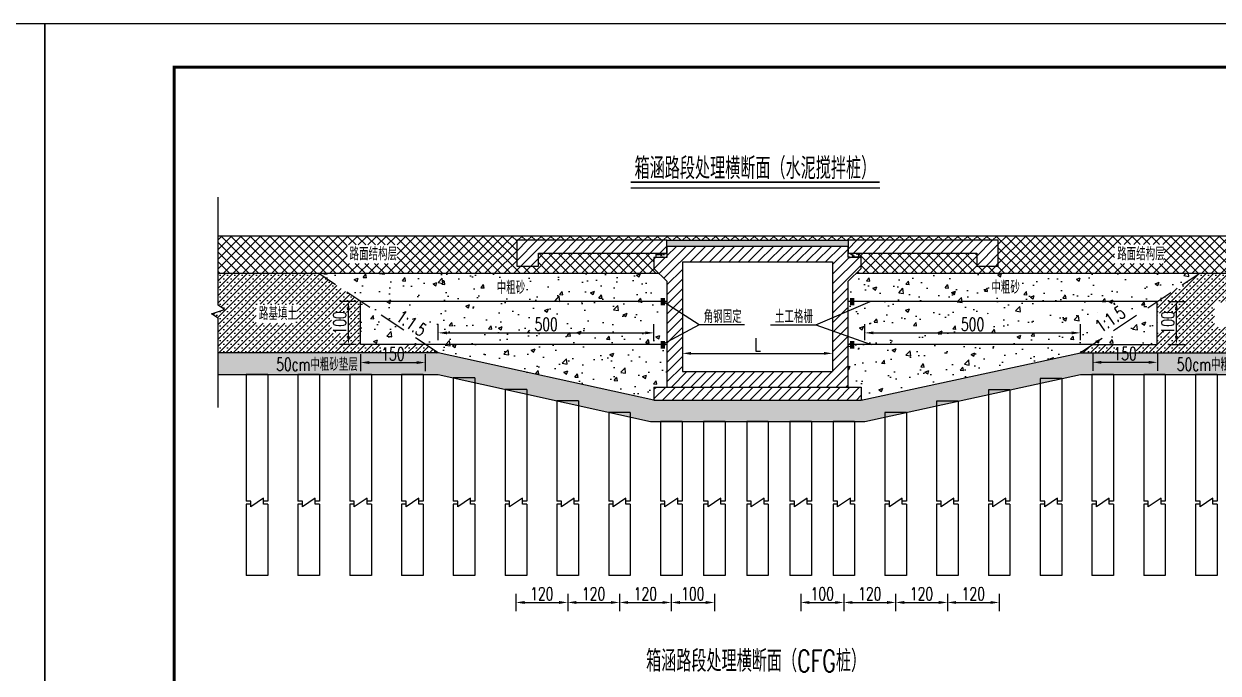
# Model space of a CAD drawing. Extents: x 216 to 3576, y 696 to 993.
# Drawn here: x 3151.2 to 3427.9, y 842.1 to 992.5 of the extents above; entities that cross this region are included whole.
import ezdxf
from ezdxf.enums import TextEntityAlignment as Align

# ---------------------------------------------------------------- set-up
doc = ezdxf.new("R2010")
doc.units = 0
doc.header["$LTSCALE"] = 5
doc.header["$PDMODE"] = 32
doc.header["$PDSIZE"] = 0.3
doc.linetypes.add('DASHED', pattern=[19.05, 12.7, -6.35])
doc.linetypes.add('RICAD_LTYPE1', pattern=[0])
doc.layers.get('0').update_dxf_attribs({"linetype": 'CONTINUOUS'})
doc.layers.get('DEFPOINTS').update_dxf_attribs({"linetype": 'RICAD_LTYPE1'})
for name, color, linetype in [('YOLLOW', 2, 'CONTINUOUS'), ('图框', 7, 'CONTINUOUS'), ('填充', 8, 'CONTINUOUS'), ('尺寸标注', 4, 'CONTINUOUS'), ('文字', 7, 'CONTINUOUS'), ('文字字符', 7, 'CONTINUOUS'), ('结构', 7, 'CONTINUOUS'), ('钢筋', 1, 'CONTINUOUS')]:
    doc.layers.add(name, color=color, linetype=linetype)
doc.styles.get("Standard").update_dxf_attribs({"font": 'simplex1.shx', "width": 0.7, "bigfont": 'hztxt.shx'})
doc.dimstyles.new('比例1：100', dxfattribs={"dimtxt": 3, "dimasz": 2, "dimexe": 2, "dimexo": 1, "dimgap": 0.5, "dimtad": 1, "dimdec": 0, "dimlfac": 10, "dimzin": 13, "dimdsep": 46, "dimtxsty": 'Standard', "dimcen": -0.09, "dimclrd": 4, "dimclre": 4, "dimclrt": 7, "dimaunit": 1, "dimazin": 0, "dimtfac": 0.0005, "dimtdec": 0, "dimtix": 1, "dimtmove": 2, "dimatfit": 3, "dimfxl": 0, "dimtolj": 1, "dimtzin": 13, "dimarcsym": 0})
pattern_1 = [(50, (-5e-13, 126.114), (9.109233, -0.796954), [0.9525, -10.4775]), (355, (-5e-13, 126.114), (-1.762141, 9.552832), [0.762, -8.382]), (100.451, (0.759, 126.047), (7.347125, 8.755834), [0.8095, -8.9045]), (46.1842, (-5e-13, 128.654), (13.553952, -2.102116), [1.42875, -15.71625]), (96.6356, (1.13, 128.479), (11.87021, 12.37128), [1.21425, -13.35675]), (351.184, (-5e-13, 128.654), (11.87023, 12.371256), [1.143, -12.573]), (21, (1.27, 128.019), (7.580744, -5.113276), [0.9525, -10.4775]), (326, (1.27, 128.019), (3.090101, 9.209398), [0.762, -8.382]), (71.4514, (1.902, 127.593), (10.670825, 4.096143), [0.8095, -8.9045]), (37.5, (-5e-13, 126.1137), (0.1544302, 4.227752), [0, -8.2804, 0, -8.509, 0, -8.41375]), (7.5, (-5e-13, 126.1137), (3.340983, 5.009029), [0, -4.8514, 0, -8.0899, 0, -3.20675]), (327.5, (-2.832, 126.1137), (6.7795298, -0.2864372), [0, -3.175, 0, -9.906, 0, -13.1445]), (317.5, (-4.102, 126.114), (7.406459, 1.271325), [0, -4.1275, 0, -6.5786, 0, -9.3345])]
pattern_2 = [(45, (-5e-13, 126.1137), (-0.841899, 0.841899), []), (45, (0.8419, 126.1137), (-0.841899, 0.841899), [0, -1.190625])]
pattern_3 = [(37.5, (-5e-13, 126.1137), (-0.03200063, 0.97882647), [0, -0.77216, 0, -0.8636, 0, -0.8255]), (7.5, (-5e-13, 126.1137), (0.89904657, 1.4336502), [0, -0.41656, 0, -0.69596, 0, -0.2667]), (327.5, (-0.6248, 126.1137), (1.58198474, 0.00287437), [0, -0.254, 0, -0.9144, 0, -1.1938]), (317.5, (-0.6248, 126.1137), (1.5271129, 0.44585865), [0, -0.127, 0, -0.59944, 0, -0.6858])]
pattern_4 = [(45, (-5e-13, 126.1137), (-1.122532, 1.122532), [])]

# ---------------------------------------------------------------- blocks, each defined once
blk = doc.blocks.new('series')
at = {"width": 0.75}
for tag, height, p in [('页码', 4, (-35, -19)), ('图名', 5, (-220, -282)), ('图号', 5, (-20, -282))]:
    blk.add_attdef(tag, text='', height=height, dxfattribs=at).set_placement(p, align=Align.MIDDLE_CENTER)
blk = doc.blocks.new('*D149')
at = {"layer": 'DEFPOINTS', "color": 0}
for p in [(3301.19, 861.47), (3311.19, 861.47), (3311.19, 858.48)]:
    blk.add_point(p, dxfattribs=at)
at = {"layer": '尺寸标注', "color": 4, "lineweight": -2}
for p, q in [((3301.19, 860.47), (3301.19, 856.48)), ((3303.19, 858.48), (3309.19, 858.48)), ((3311.19, 860.47), (3311.19, 856.48))]:
    blk.add_line(p, q, dxfattribs=at)
at = {"layer": '尺寸标注', "color": 4}
for points in [[(3303.19, 858.81), (3303.19, 858.14), (3301.19, 858.48)], [(3309.19, 858.81), (3309.19, 858.14), (3311.19, 858.48)]]:
    blk.add_solid(points, dxfattribs=at)
at = {"layer": '尺寸标注', "color": 7, "insert": (3306.19, 860.48), "char_height": 3, "attachment_point": 5}
blk.add_mtext('\\A1;100', dxfattribs=at)
blk = doc.blocks.new('*D150')
at = {"layer": 'DEFPOINTS', "color": 0}
for p in [(3331.19, 861.47), (3341.19, 861.47), (3341.19, 858.48)]:
    blk.add_point(p, dxfattribs=at)
at = {"layer": '尺寸标注', "color": 4, "lineweight": -2}
for p, q in [((3331.19, 860.47), (3331.19, 856.48)), ((3333.19, 858.48), (3339.19, 858.48)), ((3341.19, 860.47), (3341.19, 856.48))]:
    blk.add_line(p, q, dxfattribs=at)
at = {"layer": '尺寸标注', "color": 4}
for points in [[(3333.19, 858.81), (3333.19, 858.14), (3331.19, 858.48)], [(3339.19, 858.81), (3339.19, 858.14), (3341.19, 858.48)]]:
    blk.add_solid(points, dxfattribs=at)
at = {"layer": '尺寸标注', "color": 7, "insert": (3336.19, 860.48), "char_height": 3, "attachment_point": 5}
blk.add_mtext('\\A1;100', dxfattribs=at)
blk = doc.blocks.new('*D151')
at = {"layer": 'DEFPOINTS', "color": 0}
for p in [(3289.19, 861.47), (3301.19, 861.47), (3301.19, 858.48)]:
    blk.add_point(p, dxfattribs=at)
at = {"layer": '尺寸标注', "color": 4, "lineweight": -2}
for p, q in [((3289.19, 860.47), (3289.19, 856.48)), ((3291.19, 858.48), (3299.19, 858.48)), ((3301.19, 860.47), (3301.19, 856.48))]:
    blk.add_line(p, q, dxfattribs=at)
at = {"layer": '尺寸标注', "color": 4}
for points in [[(3291.19, 858.81), (3291.19, 858.14), (3289.19, 858.48)], [(3299.19, 858.81), (3299.19, 858.14), (3301.19, 858.48)]]:
    blk.add_solid(points, dxfattribs=at)
at = {"layer": '尺寸标注', "color": 7, "insert": (3295.19, 860.48), "char_height": 3, "attachment_point": 5}
blk.add_mtext('\\A1;120', dxfattribs=at)
blk = doc.blocks.new('*D152')
at = {"layer": 'DEFPOINTS', "color": 0}
for p in [(3277.19, 861.47), (3289.19, 861.47), (3289.19, 858.48)]:
    blk.add_point(p, dxfattribs=at)
at = {"layer": '尺寸标注', "color": 4, "lineweight": -2}
for p, q in [((3277.19, 860.47), (3277.19, 856.48)), ((3279.19, 858.48), (3287.19, 858.48)), ((3289.19, 860.47), (3289.19, 856.48))]:
    blk.add_line(p, q, dxfattribs=at)
at = {"layer": '尺寸标注', "color": 4}
for points in [[(3279.19, 858.81), (3279.19, 858.14), (3277.19, 858.48)], [(3287.19, 858.81), (3287.19, 858.14), (3289.19, 858.48)]]:
    blk.add_solid(points, dxfattribs=at)
at = {"layer": '尺寸标注', "color": 7, "insert": (3283.19, 860.48), "char_height": 3, "attachment_point": 5}
blk.add_mtext('\\A1;120', dxfattribs=at)
blk = doc.blocks.new('*D153')
at = {"layer": 'DEFPOINTS', "color": 0}
for p in [(3265.19, 861.47), (3277.19, 861.47), (3277.19, 858.48)]:
    blk.add_point(p, dxfattribs=at)
at = {"layer": '尺寸标注', "color": 4, "lineweight": -2}
for p, q in [((3265.19, 860.47), (3265.19, 856.48)), ((3267.19, 858.48), (3275.19, 858.48)), ((3277.19, 860.47), (3277.19, 856.48))]:
    blk.add_line(p, q, dxfattribs=at)
at = {"layer": '尺寸标注', "color": 4}
for points in [[(3267.19, 858.81), (3267.19, 858.14), (3265.19, 858.48)], [(3275.19, 858.81), (3275.19, 858.14), (3277.19, 858.48)]]:
    blk.add_solid(points, dxfattribs=at)
at = {"layer": '尺寸标注', "color": 7, "insert": (3271.19, 860.48), "char_height": 3, "attachment_point": 5}
blk.add_mtext('\\A1;120', dxfattribs=at)
blk = doc.blocks.new('*D156')
at = {"layer": 'DEFPOINTS', "color": 0}
for p in [(3365.19, 861.47), (3377.19, 861.47), (3377.19, 858.48)]:
    blk.add_point(p, dxfattribs=at)
at = {"layer": '尺寸标注', "color": 4, "lineweight": -2}
for p, q in [((3365.19, 860.47), (3365.19, 856.48)), ((3367.19, 858.48), (3375.19, 858.48)), ((3377.19, 860.47), (3377.19, 856.48))]:
    blk.add_line(p, q, dxfattribs=at)
at = {"layer": '尺寸标注', "color": 4}
for points in [[(3367.19, 858.81), (3367.19, 858.14), (3365.19, 858.48)], [(3375.19, 858.81), (3375.19, 858.14), (3377.19, 858.48)]]:
    blk.add_solid(points, dxfattribs=at)
at = {"layer": '尺寸标注', "color": 7, "insert": (3371.19, 860.48), "char_height": 3, "attachment_point": 5}
blk.add_mtext('\\A1;120', dxfattribs=at)
blk = doc.blocks.new('*D154')
at = {"layer": 'DEFPOINTS', "color": 0}
for p in [(3353.19, 861.47), (3365.19, 861.47), (3365.19, 858.48)]:
    blk.add_point(p, dxfattribs=at)
at = {"layer": '尺寸标注', "color": 4, "lineweight": -2}
for p, q in [((3353.19, 860.47), (3353.19, 856.48)), ((3355.19, 858.48), (3363.19, 858.48)), ((3365.19, 860.47), (3365.19, 856.48))]:
    blk.add_line(p, q, dxfattribs=at)
at = {"layer": '尺寸标注', "color": 4}
for points in [[(3355.19, 858.81), (3355.19, 858.14), (3353.19, 858.48)], [(3363.19, 858.81), (3363.19, 858.14), (3365.19, 858.48)]]:
    blk.add_solid(points, dxfattribs=at)
at = {"layer": '尺寸标注', "color": 7, "insert": (3359.19, 860.48), "char_height": 3, "attachment_point": 5}
blk.add_mtext('\\A1;120', dxfattribs=at)
blk = doc.blocks.new('*D155')
at = {"layer": 'DEFPOINTS', "color": 0}
for p in [(3341.19, 861.47), (3353.19, 861.47), (3353.19, 858.48)]:
    blk.add_point(p, dxfattribs=at)
at = {"layer": '尺寸标注', "color": 4, "lineweight": -2}
for p, q in [((3341.19, 860.47), (3341.19, 856.48)), ((3343.19, 858.48), (3351.19, 858.48)), ((3353.19, 860.47), (3353.19, 856.48))]:
    blk.add_line(p, q, dxfattribs=at)
at = {"layer": '尺寸标注', "color": 4}
for points in [[(3343.19, 858.81), (3343.19, 858.14), (3341.19, 858.48)], [(3351.19, 858.81), (3351.19, 858.14), (3353.19, 858.48)]]:
    blk.add_solid(points, dxfattribs=at)
at = {"layer": '尺寸标注', "color": 7, "insert": (3347.19, 860.48), "char_height": 3, "attachment_point": 5}
blk.add_mtext('\\A1;120', dxfattribs=at)
blk = doc.blocks.new('123')
at = {"color": 7}
blk.add_lwpolyline([(635.99, 695.53), (635.99, 992.53), (215.99, 992.53), (215.99, 695.53)], close=True, dxfattribs=at)
blk = doc.blocks.new('*D197')
at = {"layer": 'DEFPOINTS', "color": 0}
for p in [(3303.79, 919.32), (3338.59, 919.32), (3338.59, 916.19)]:
    blk.add_point(p, dxfattribs=at)
at = {"layer": '尺寸标注', "color": 4, "lineweight": -2}
for p, q in [((3303.79, 918.32), (3303.79, 914.19)), ((3305.79, 916.19), (3336.59, 916.19)), ((3338.59, 918.32), (3338.59, 914.19))]:
    blk.add_line(p, q, dxfattribs=at)
at = {"layer": '尺寸标注', "color": 4}
for points in [[(3305.79, 916.52), (3305.79, 915.86), (3303.79, 916.19)], [(3336.59, 916.52), (3336.59, 915.86), (3338.59, 916.19)]]:
    blk.add_solid(points, dxfattribs=at)
at = {"layer": '尺寸标注', "color": 7, "insert": (3321.19, 918.19), "char_height": 3, "attachment_point": 5}
blk.add_mtext('\\A1;L', dxfattribs=at)
blk = doc.blocks.new('*D198')
at = {"layer": 'DEFPOINTS', "color": 0}
for p in [(3415.44, 928.24), (3418.27, 928.24), (3415.44, 918.24)]:
    blk.add_point(p, dxfattribs=at)
at = {"layer": '尺寸标注', "color": 4, "lineweight": -2}
for p, q in [((3416.44, 928.24), (3420.27, 928.24)), ((3418.27, 920.24), (3418.27, 926.24)), ((3416.44, 918.24), (3420.27, 918.24))]:
    blk.add_line(p, q, dxfattribs=at)
at = {"layer": '尺寸标注', "color": 4}
for points in [[(3417.93, 926.24), (3418.6, 926.24), (3418.27, 928.24)], [(3417.93, 920.24), (3418.6, 920.24), (3418.27, 918.24)]]:
    blk.add_solid(points, dxfattribs=at)
at = {"layer": '尺寸标注', "color": 7, "insert": (3416.27, 923.24), "char_height": 3, "attachment_point": 5, "rotation": 90}
blk.add_mtext('\\A1;100', dxfattribs=at)
blk = doc.blocks.new('*D199')
at = {"layer": 'DEFPOINTS', "color": 0}
for p in [(3398.85, 917.05), (3413.85, 917.05), (3398.85, 914.11)]:
    blk.add_point(p, dxfattribs=at)
at = {"layer": '尺寸标注', "color": 4, "lineweight": -2}
for p, q in [((3398.85, 916.05), (3398.85, 912.11)), ((3411.85, 914.11), (3400.85, 914.11)), ((3413.85, 916.05), (3413.85, 912.11))]:
    blk.add_line(p, q, dxfattribs=at)
at = {"layer": '尺寸标注', "color": 4}
for points in [[(3400.85, 914.45), (3400.85, 913.78), (3398.85, 914.11)], [(3411.85, 914.45), (3411.85, 913.78), (3413.85, 914.11)]]:
    blk.add_solid(points, dxfattribs=at)
at = {"layer": '尺寸标注', "color": 7, "insert": (3406.35, 916.11), "char_height": 3, "attachment_point": 5}
blk.add_mtext('\\A1;150', dxfattribs=at)
blk = doc.blocks.new('*D200')
at = {"layer": 'DEFPOINTS', "color": 0}
for p in [(3226.37, 928.24), (3229.19, 928.24), (3229.19, 918.24)]:
    blk.add_point(p, dxfattribs=at)
at = {"layer": '尺寸标注', "color": 4, "lineweight": -2}
for p, q in [((3228.19, 928.24), (3224.37, 928.24)), ((3226.37, 920.24), (3226.37, 926.24)), ((3228.19, 918.24), (3224.37, 918.24))]:
    blk.add_line(p, q, dxfattribs=at)
at = {"layer": '尺寸标注', "color": 4}
for points in [[(3226.04, 926.24), (3226.7, 926.24), (3226.37, 928.24)], [(3226.04, 920.24), (3226.7, 920.24), (3226.37, 918.24)]]:
    blk.add_solid(points, dxfattribs=at)
at = {"layer": '尺寸标注', "color": 7, "insert": (3224.37, 923.24), "char_height": 3, "attachment_point": 5, "rotation": 90}
blk.add_mtext('\\A1;100', dxfattribs=at)
blk = doc.blocks.new('*D201')
at = {"layer": 'DEFPOINTS', "color": 0}
for p in [(3229.19, 917), (3244.19, 917), (3244.19, 914.07)]:
    blk.add_point(p, dxfattribs=at)
at = {"layer": '尺寸标注', "color": 4, "lineweight": -2}
for p, q in [((3229.19, 916), (3229.19, 912.07)), ((3231.19, 914.07), (3242.19, 914.07)), ((3244.19, 916), (3244.19, 912.07))]:
    blk.add_line(p, q, dxfattribs=at)
at = {"layer": '尺寸标注', "color": 4}
for points in [[(3231.19, 914.4), (3231.19, 913.73), (3229.19, 914.07)], [(3242.19, 914.4), (3242.19, 913.73), (3244.19, 914.07)]]:
    blk.add_solid(points, dxfattribs=at)
at = {"layer": '尺寸标注', "color": 7, "insert": (3236.69, 916.07), "char_height": 3, "attachment_point": 5}
blk.add_mtext('\\A1;150', dxfattribs=at)
blk = doc.blocks.new('*D202')
at = {"layer": 'DEFPOINTS', "color": 0}
for p in [(3297.19, 920.94), (3247.19, 918.24), (3297.19, 918.24)]:
    blk.add_point(p, dxfattribs=at)
at = {"layer": '尺寸标注', "color": 4, "lineweight": -2}
for p, q in [((3247.19, 919.24), (3247.19, 922.94)), ((3297.19, 919.24), (3297.19, 922.94)), ((3249.19, 920.94), (3295.19, 920.94))]:
    blk.add_line(p, q, dxfattribs=at)
at = {"layer": '尺寸标注', "color": 4}
for points in [[(3249.19, 921.27), (3249.19, 920.61), (3247.19, 920.94)], [(3295.19, 921.27), (3295.19, 920.61), (3297.19, 920.94)]]:
    blk.add_solid(points, dxfattribs=at)
at = {"layer": '尺寸标注', "color": 7, "insert": (3272.19, 922.94), "char_height": 3, "attachment_point": 5}
blk.add_mtext('\\A1;500', dxfattribs=at)
blk = doc.blocks.new('*D203')
at = {"layer": 'DEFPOINTS', "color": 0}
for p in [(3396.02, 920.94), (3346.02, 918.24), (3396.02, 918.24)]:
    blk.add_point(p, dxfattribs=at)
at = {"layer": '尺寸标注', "color": 4, "lineweight": -2}
for p, q in [((3346.02, 919.24), (3346.02, 922.94)), ((3396.02, 919.24), (3396.02, 922.94)), ((3348.02, 920.94), (3394.02, 920.94))]:
    blk.add_line(p, q, dxfattribs=at)
at = {"layer": '尺寸标注', "color": 4}
for points in [[(3348.02, 921.27), (3348.02, 920.61), (3346.02, 920.94)], [(3394.02, 921.27), (3394.02, 920.61), (3396.02, 920.94)]]:
    blk.add_solid(points, dxfattribs=at)
at = {"layer": '尺寸标注', "color": 7, "insert": (3371.02, 922.94), "char_height": 3, "attachment_point": 5}
blk.add_mtext('\\A1;500', dxfattribs=at)

msp = doc.modelspace()

# ---------------------------------------------------------------- hatches: boundary and pattern name
h = msp.add_hatch()
h.set_pattern_fill('AR-SAND', color=256, style=0)
h.set_pattern_definition([(37.5, (-420, 301.1587), (-0.06299336, 1.9268238), [0, -1.52, 0, -1.7, 0, -1.625]), (7.5, (-420, 301.1587), (1.7697767, 2.822146), [0, -0.82, 0, -1.37, 0, -0.525]), (327.5, (-421.23, 301.1587), (3.11414186, 0.00565905), [0, -0.5, 0, -1.8, 0, -2.35]), (317.5, (-421.23, 301.1587), (3.0061266, 0.8776756), [0, -0.25, 0, -1.18, 0, -1.35])])
h.paths.add_polyline_path([(3196.18064, 916.27782), (3196.18064, 911.27782), (3247.18657, 911.27782), (3296.35376, 900.38213), (3346.01939, 900.38213), (3396.01939, 911.27782), (3446.1925, 911.27782), (3446.1925, 916.27782), (3396.01939, 916.27782), (3345.18657, 905.38213), (3297.18657, 905.38213), (3247.18657, 916.27782)])
at = {"layer": 'YOLLOW'}
h = msp.add_hatch(dxfattribs=at)
h.set_pattern_fill('ANSI31', color=256, scale=0.5, style=0)
h.set_pattern_definition(pattern_4)
h.paths.add_polyline_path([(3265.38657, 942.38213), (3265.38657, 936.38213), (3270.38657, 936.38213), (3270.38657, 939.38213), (3300.18657, 939.38213), (3300.18657, 942.38213)])
h = msp.add_hatch(dxfattribs=at)
h.set_pattern_fill('ANSI31', color=256, scale=0.5, style=0)
h.set_pattern_definition(pattern_4)
h.paths.add_polyline_path([(3300.18657, 940.98213), (3300.18657, 938.38213), (3297.18657, 938.38213), (3297.18657, 935.88213), (3300.18657, 932.88213), (3300.18657, 908.38213), (3342.18657, 908.38213), (3342.18657, 932.88213), (3345.18657, 935.88213), (3345.18657, 938.38213), (3342.18657, 938.38213), (3342.18657, 940.98213)])
h.paths.add_polyline_path([(3303.78657, 937.38213), (3338.58657, 937.38213), (3338.58657, 911.98213), (3303.78657, 911.98213)], flags=16)
h = msp.add_hatch(dxfattribs=at)
h.set_pattern_fill('ANSI31', color=256, scale=0.5, style=0)
h.set_pattern_definition(pattern_4)
h.paths.add_polyline_path([(3342.18657, 942.38213), (3342.18657, 939.38213), (3371.98657, 939.38213), (3371.98657, 936.38213), (3376.98657, 936.38213), (3376.98657, 942.38213)])
h = msp.add_hatch(dxfattribs=at)
h.set_pattern_fill('ANSI31', color=256, scale=0.5, style=0)
h.set_pattern_definition([(45, (3156.9203, 825.9746), (-1.122532, 1.122532), [])])
h.paths.add_polyline_path([(3297.18657, 908.38213), (3297.18657, 905.38213), (3345.18657, 905.38213), (3345.18657, 908.38213)])
at = {"layer": '填充'}
h = msp.add_hatch(dxfattribs=at)
h.set_pattern_fill('ANSI37', color=256, scale=0.5, style=0)
h.set_pattern_definition([(45, (-5e-13, 126.1137), (-1.122532, 1.122532), []), (135, (-5e-13, 126.1137), (-1.122532, -1.122532), [])])
h.paths.add_polyline_path([(3196.18064, 934.68213), (3298.38657, 934.68213), (3297.18657, 935.88213), (3297.18657, 938.38213), (3297.68657, 938.38213), (3297.68657, 939.38213), (3270.38657, 939.38213), (3270.38657, 936.38213), (3265.38657, 936.38213), (3265.38657, 942.38213), (3376.98657, 942.38213), (3376.98657, 936.38213), (3371.98657, 936.38213), (3371.98657, 939.38213), (3344.68657, 939.38213), (3344.68657, 938.38213), (3345.18657, 938.38213), (3345.18657, 935.88213), (3343.98657, 934.68213), (3446.1925, 934.68213), (3446.1925, 943.38213), (3196.18064, 943.38213)])
h.paths.add_polyline_path([(3226.09297, 941.32401), (3237.65686, 941.32401), (3237.65686, 937.0203), (3226.09297, 937.0203)], flags=16)
h.paths.add_polyline_path([(3403.93181, 941.44694), (3415.43589, 941.44694), (3415.43589, 937.02588), (3403.93181, 937.02588)], flags=16)
h = msp.add_hatch(dxfattribs=at)
h.set_pattern_fill('AR-SAND', color=100, scale=0.02, style=0)
h.set_pattern_definition(pattern_3)
h.paths.add_polyline_path([(3300.18657, 942.38213), (3342.18657, 942.38213), (3342.18657, 940.98213), (3300.18657, 940.98213)])
h = msp.add_hatch(dxfattribs=at)
h.set_pattern_fill('AR-SAND', color=100, scale=0.02, style=0)
h.set_pattern_definition(pattern_3)
h.paths.add_polyline_path([(3297.68657, 939.38213), (3300.18657, 939.38213), (3300.18657, 938.38213), (3297.68657, 938.38213)])
h = msp.add_hatch(dxfattribs=at)
h.set_pattern_fill('AR-SAND', color=100, scale=0.02, style=0)
h.set_pattern_definition(pattern_3)
h.paths.add_polyline_path([(3342.18657, 939.38213), (3344.68657, 939.38213), (3344.68657, 938.38213), (3342.18657, 938.38213)])
h = msp.add_hatch(dxfattribs=at)
h.set_pattern_fill('SACNCR', color=256, scale=0.5, style=0)
h.set_pattern_definition(pattern_2)
h.paths.add_polyline_path([(3196.18064, 934.68213), (3196.18064, 927.35548), (3197.68814, 926.35048), (3194.67314, 925.34548), (3196.18064, 924.34048), (3196.18064, 916.27782), (3233.94121, 916.27782), (3233.94121, 918.23632), (3239.46253, 918.23632), (3239.46253, 916.27782), (3247.18657, 916.27782), (3244.23942, 918.23632), (3229.19142, 918.23632), (3229.19142, 928.23632), (3219.49177, 934.68213)])
h.paths.add_polyline_path([(3205.02718, 927.57375), (3214.34127, 927.57375), (3214.34127, 923.20328), (3205.02718, 923.20328)], flags=16)
h.paths.add_polyline_path([(3226.36999, 925.68081), (3222.41718, 925.68081), (3222.41718, 920.89322), (3226.36999, 920.89322)], flags=16)
h = msp.add_hatch(dxfattribs=at)
h.set_pattern_fill('AR-CONC', color=256, scale=0.05, style=0)
h.set_pattern_definition(pattern_1)
h.paths.add_polyline_path([(3219.49177, 934.68213), (3229.19142, 928.23632), (3229.19142, 918.23632), (3244.19142, 918.23632), (3247.18657, 916.27782), (3297.18657, 905.38213), (3297.18657, 908.38213), (3300.18657, 908.38213), (3300.18657, 932.88213), (3298.38657, 934.68213)])
h.paths.add_polyline_path([(3242.0805, 919.67101), (3235.94634, 923.74741), (3238.42699, 927.48029), (3244.56116, 923.40389)], flags=16)
h.paths.add_polyline_path([(3260.20587, 933.60824), (3267.70442, 933.60824), (3267.70442, 929.21813), (3260.20587, 929.21813)], flags=16)
h.paths.add_polyline_path([(3268.39141, 920.9387), (3275.93631, 920.9387), (3275.93631, 925.33899), (3268.39141, 925.33899)], flags=16)
h = msp.add_hatch(dxfattribs=at)
h.set_pattern_fill('AR-CONC', color=256, scale=0.05, style=0)
h.set_pattern_definition(pattern_1)
h.paths.add_polyline_path([(3342.18657, 932.88213), (3342.18657, 908.38213), (3345.18657, 908.38213), (3345.18657, 905.38213), (3395.77241, 916.22488), (3398.79923, 918.23632), (3413.79923, 918.23632), (3413.80736, 928.20983), (3423.54688, 934.68213), (3343.98657, 934.68213)])
h.paths.add_polyline_path([(3400.49651, 919.36423), (3406.63067, 923.44063), (3404.15002, 927.17352), (3398.01585, 923.09712)], flags=16)
h.paths.add_polyline_path([(3367.29655, 920.9387), (3374.66166, 920.9387), (3374.66166, 925.42067), (3367.29655, 925.42067)], flags=16)
h.paths.add_polyline_path([(3375.06694, 933.74236), (3382.1147, 933.74236), (3382.1147, 929.39286), (3375.06694, 929.39286)], flags=16)
h = msp.add_hatch(dxfattribs=at)
h.set_pattern_fill('SACNCR', color=256, scale=0.5, style=0)
h.set_pattern_definition(pattern_2)
h.paths.add_polyline_path([(3396.01939, 916.27782), (3403.80609, 916.27782), (3403.80609, 918.23632), (3408.9402, 918.23632), (3408.9402, 916.27782), (3446.1925, 916.27782), (3446.1925, 924.34048), (3447.7, 925.34548), (3444.685, 926.35048), (3446.1925, 927.35548), (3446.1925, 934.68213), (3423.54688, 934.68213), (3413.79923, 928.20442), (3413.79923, 918.23632), (3398.79923, 918.23632)])
h.paths.add_polyline_path([(3427.10031, 927.95192), (3437.26205, 927.95192), (3437.26205, 922.25353), (3427.10031, 922.25353)], flags=16)
h.paths.add_polyline_path([(3418.26607, 921.17853), (3413.84723, 921.17853), (3413.84723, 925.51206), (3418.26607, 925.51206)], flags=16)

# ---------------------------------------------------------------- linework, layer by layer
at = {"color": 2}
for p, q in [((3196.18064, 927.35548), (3196.18064, 952.36377)), ((3197.68814, 926.35048), (3196.18064, 927.35548)), ((3194.67314, 925.34548), (3197.68814, 926.35048)), ((3196.18064, 924.34048), (3194.67314, 925.34548)), ((3196.18064, 903.63128), (3196.18064, 924.34048))]:
    msp.add_line(p, q, dxfattribs=at)
at = {"layer": 'YOLLOW', "const_width": 1}
for points in [[(3299.2567, 927.29048), (3299.2567, 929.03315)], [(3343.11645, 927.29048), (3343.11645, 929.03315)], [(3299.2567, 917.29048), (3299.2567, 919.03315)], [(3343.11645, 917.29048), (3343.11645, 919.03315)]]:
    msp.add_lwpolyline(points, dxfattribs=at)
at = {"layer": '图框', "const_width": 0.7}
msp.add_lwpolyline([(3565.99162, 982.52876), (3185.99162, 982.52876), (3185.99162, 705.52876), (3565.99162, 705.52876), (3565.99162, 982.52876)], dxfattribs=at)
at = {"layer": '尺寸标注'}
for p, q in [((3307.68882, 922.80505), (3299.27294, 928.23632)), ((3334.68432, 922.80505), (3347.27524, 928.23632))]:
    msp.add_line(p, q, dxfattribs=at)
at = {"layer": '尺寸标注', "color": 2}
for p, q in [((3203.73654, 881.9796), (3202.68657, 881.9796)), ((3203.73654, 881.27842), (3202.68657, 881.27842)), ((3207.68657, 881.9796), (3206.6981, 881.9796)), ((3207.68657, 881.27842), (3206.6981, 881.27842)), ((3215.73654, 881.9796), (3214.68657, 881.9796)), ((3215.73654, 881.27842), (3214.68657, 881.27842)), ((3219.68657, 881.9796), (3218.6981, 881.9796)), ((3219.68657, 881.27842), (3218.6981, 881.27842)), ((3227.73654, 881.9796), (3226.68657, 881.9796)), ((3227.73654, 881.27842), (3226.68657, 881.27842)), ((3231.68657, 881.9796), (3230.6981, 881.9796)), ((3231.68657, 881.27842), (3230.6981, 881.27842)), ((3239.73654, 881.9796), (3238.68657, 881.9796)), ((3239.73654, 881.27842), (3238.68657, 881.27842)), ((3243.68657, 881.9796), (3242.6981, 881.9796)), ((3243.68657, 881.27842), (3242.6981, 881.27842)), ((3251.73654, 881.9796), (3250.68657, 881.9796)), ((3251.73654, 881.27842), (3250.68657, 881.27842)), ((3255.68657, 881.9796), (3254.6981, 881.9796)), ((3255.68657, 881.27842), (3254.6981, 881.27842)), ((3263.73654, 881.9796), (3262.68657, 881.9796)), ((3263.73654, 881.27842), (3262.68657, 881.27842)), ((3267.68657, 881.9796), (3266.6981, 881.9796)), ((3267.68657, 881.27842), (3266.6981, 881.27842)), ((3275.73654, 881.9796), (3274.68657, 881.9796)), ((3275.73654, 881.27842), (3274.68657, 881.27842)), ((3279.68657, 881.9796), (3278.6981, 881.9796)), ((3279.68657, 881.27842), (3278.6981, 881.27842)), ((3287.73654, 881.9796), (3286.68657, 881.9796)), ((3287.73654, 881.27842), (3286.68657, 881.27842)), ((3291.68657, 881.9796), (3290.6981, 881.9796)), ((3291.68657, 881.27842), (3290.6981, 881.27842)), ((3299.73654, 881.9796), (3298.68657, 881.9796)), ((3299.73654, 881.27842), (3298.68657, 881.27842)), ((3303.68657, 881.9796), (3302.6981, 881.9796)), ((3303.68657, 881.27842), (3302.6981, 881.27842)), ((3309.73654, 881.9796), (3308.68657, 881.9796)), ((3309.73654, 881.27842), (3308.68657, 881.27842)), ((3313.68657, 881.9796), (3312.6981, 881.9796)), ((3313.68657, 881.27842), (3312.6981, 881.27842)), ((3319.73654, 881.9796), (3318.68657, 881.9796)), ((3319.73654, 881.27842), (3318.68657, 881.27842)), ((3323.68657, 881.9796), (3322.6981, 881.9796)), ((3323.68657, 881.27842), (3322.6981, 881.27842)), ((3329.73654, 881.9796), (3328.68657, 881.9796)), ((3329.73654, 881.27842), (3328.68657, 881.27842)), ((3333.68657, 881.9796), (3332.6981, 881.9796)), ((3333.68657, 881.27842), (3332.6981, 881.27842)), ((3339.73654, 881.9796), (3338.68657, 881.9796)), ((3339.73654, 881.27842), (3338.68657, 881.27842)), ((3343.68657, 881.9796), (3342.6981, 881.9796)), ((3343.68657, 881.27842), (3342.6981, 881.27842)), ((3351.73654, 881.9796), (3350.68657, 881.9796)), ((3351.73654, 881.27842), (3350.68657, 881.27842)), ((3355.68657, 881.9796), (3354.6981, 881.9796)), ((3355.68657, 881.27842), (3354.6981, 881.27842)), ((3363.73654, 881.9796), (3362.68657, 881.9796)), ((3363.73654, 881.27842), (3362.68657, 881.27842)), ((3367.68657, 881.9796), (3366.6981, 881.9796)), ((3367.68657, 881.27842), (3366.6981, 881.27842)), ((3375.73654, 881.9796), (3374.68657, 881.9796)), ((3375.73654, 881.27842), (3374.68657, 881.27842)), ((3379.68657, 881.9796), (3378.6981, 881.9796)), ((3379.68657, 881.27842), (3378.6981, 881.27842)), ((3387.73654, 881.9796), (3386.68657, 881.9796)), ((3387.73654, 881.27842), (3386.68657, 881.27842)), ((3391.68657, 881.9796), (3390.6981, 881.9796)), ((3391.68657, 881.27842), (3390.6981, 881.27842)), ((3399.73654, 881.9796), (3398.68657, 881.9796)), ((3399.73654, 881.27842), (3398.68657, 881.27842)), ((3403.68657, 881.9796), (3402.6981, 881.9796)), ((3403.68657, 881.27842), (3402.6981, 881.27842)), ((3411.73654, 881.9796), (3410.68657, 881.9796)), ((3411.73654, 881.27842), (3410.68657, 881.27842)), ((3415.68657, 881.9796), (3414.6981, 881.9796)), ((3415.68657, 881.27842), (3414.6981, 881.27842)), ((3423.73654, 881.9796), (3422.68657, 881.9796)), ((3423.73654, 881.27842), (3422.68657, 881.27842)), ((3427.68657, 881.9796), (3426.6981, 881.9796)), ((3427.68657, 881.27842), (3426.6981, 881.27842))]:
    msp.add_line(p, q, dxfattribs=at)
at = {"layer": '尺寸标注'}
for points in [[(3318.18062, 922.80505), (3307.68882, 922.80505), (3299.19333, 918.23632)], [(3324.19252, 922.80505), (3334.68432, 922.80505), (3347.48565, 918.23632)]]:
    msp.add_lwpolyline(points, dxfattribs=at)
at = {"layer": '尺寸标注', "linetype": 'ByBlock'}
for points in [[(3206.6981, 881.27842), (3206.6981, 882.65362), (3203.73654, 880.65362), (3203.73654, 881.9796)], [(3218.6981, 881.27842), (3218.6981, 882.65362), (3215.73654, 880.65362), (3215.73654, 881.9796)], [(3230.6981, 881.27842), (3230.6981, 882.65362), (3227.73654, 880.65362), (3227.73654, 881.9796)], [(3242.6981, 881.27842), (3242.6981, 882.65362), (3239.73654, 880.65362), (3239.73654, 881.9796)], [(3254.6981, 881.27842), (3254.6981, 882.65362), (3251.73654, 880.65362), (3251.73654, 881.9796)], [(3266.6981, 881.27842), (3266.6981, 882.65362), (3263.73654, 880.65362), (3263.73654, 881.9796)], [(3278.6981, 881.27842), (3278.6981, 882.65362), (3275.73654, 880.65362), (3275.73654, 881.9796)], [(3290.6981, 881.27842), (3290.6981, 882.65362), (3287.73654, 880.65362), (3287.73654, 881.9796)], [(3302.6981, 881.27842), (3302.6981, 882.65362), (3299.73654, 880.65362), (3299.73654, 881.9796)], [(3312.6981, 881.27842), (3312.6981, 882.65362), (3309.73654, 880.65362), (3309.73654, 881.9796)], [(3322.6981, 881.27842), (3322.6981, 882.65362), (3319.73654, 880.65362), (3319.73654, 881.9796)], [(3332.6981, 881.27842), (3332.6981, 882.65362), (3329.73654, 880.65362), (3329.73654, 881.9796)], [(3342.6981, 881.27842), (3342.6981, 882.65362), (3339.73654, 880.65362), (3339.73654, 881.9796)], [(3354.6981, 881.27842), (3354.6981, 882.65362), (3351.73654, 880.65362), (3351.73654, 881.9796)], [(3366.6981, 881.27842), (3366.6981, 882.65362), (3363.73654, 880.65362), (3363.73654, 881.9796)], [(3378.6981, 881.27842), (3378.6981, 882.65362), (3375.73654, 880.65362), (3375.73654, 881.9796)], [(3390.6981, 881.27842), (3390.6981, 882.65362), (3387.73654, 880.65362), (3387.73654, 881.9796)], [(3402.6981, 881.27842), (3402.6981, 882.65362), (3399.73654, 880.65362), (3399.73654, 881.9796)], [(3414.6981, 881.27842), (3414.6981, 882.65362), (3411.73654, 880.65362), (3411.73654, 881.9796)], [(3426.6981, 881.27842), (3426.6981, 882.65362), (3423.73654, 880.65362), (3423.73654, 881.9796)]]:
    msp.add_lwpolyline(points, dxfattribs=at)
at = {"layer": '文字'}
msp.add_line((3291.80974, 954.56559), (3349.51053, 954.56559), dxfattribs=at)
at = {"layer": '文字', "const_width": 0.4}
msp.add_lwpolyline([(3291.80974, 955.86559), (3349.51053, 955.86559)], dxfattribs=at)
at = {"layer": '文字'}
for points in [[(3244.19142, 918.23632), (3229.19142, 918.23632), (3229.19142, 928.23632)], [(3398.79923, 918.23632), (3413.79923, 918.23632), (3413.79923, 928.23632)]]:
    msp.add_lwpolyline(points, dxfattribs=at)
at = {"layer": '结构'}
for p, q in [((3446.1925, 943.38213), (3196.18064, 943.38213)), ((3300.18657, 942.38213), (3342.18657, 942.38213)), ((3297.68657, 938.38213), (3297.68657, 939.38213)), ((3344.68657, 938.38213), (3344.68657, 939.38213)), ((3303.78657, 937.38213), (3303.78657, 911.98213)), ((3303.78657, 937.38213), (3338.58657, 937.38213)), ((3338.58657, 937.38213), (3338.58657, 911.98213)), ((3298.38657, 934.68213), (3196.18064, 934.68213)), ((3446.1925, 934.68213), (3343.98657, 934.68213)), ((3303.78657, 911.98213), (3338.58657, 911.98213)), ((3297.18657, 908.38213), (3297.18657, 905.38213)), ((3297.18657, 908.38213), (3345.18657, 908.38213)), ((3345.18657, 908.38213), (3345.18657, 905.38213)), ((3297.18657, 905.38213), (3345.18657, 905.38213))]:
    msp.add_line(p, q, dxfattribs=at)
at = {"layer": '结构', "linetype": 'DASHED', "ltscale": 0.1}
for p, q in [((3247.18657, 916.27782), (3219.49177, 934.68213)), ((3395.77241, 916.22488), (3423.54688, 934.68213))]:
    msp.add_line(p, q, dxfattribs=at)
at = {"layer": '结构', "color": 1, "linetype": 'DASHED', "ltscale": 5}
for p, q in [((3202.68657, 911.27782), (3202.68657, 881.9796)), ((3207.68657, 911.27782), (3202.68657, 911.27782)), ((3207.68657, 911.27782), (3207.68657, 881.9796)), ((3214.68657, 911.27782), (3214.68657, 881.9796)), ((3219.68657, 911.27782), (3214.68657, 911.27782)), ((3219.68657, 911.27782), (3219.68657, 881.9796)), ((3226.68657, 911.27782), (3226.68657, 881.9796)), ((3231.68657, 911.27782), (3226.68657, 911.27782)), ((3231.68657, 911.27782), (3231.68657, 881.9796)), ((3238.68657, 911.27782), (3238.68657, 881.9796)), ((3243.68657, 911.27782), (3238.68657, 911.27782)), ((3243.68657, 911.27782), (3243.68657, 881.9796)), ((3398.68657, 911.27782), (3398.68657, 881.9796)), ((3403.68657, 911.27782), (3398.68657, 911.27782)), ((3403.68657, 911.27782), (3403.68657, 881.9796)), ((3410.68657, 911.27782), (3410.68657, 881.9796)), ((3415.68657, 911.27782), (3410.68657, 911.27782)), ((3415.68657, 911.27782), (3415.68657, 881.9796)), ((3422.68657, 911.27782), (3422.68657, 881.9796)), ((3427.68657, 911.27782), (3422.68657, 911.27782)), ((3427.68657, 911.27782), (3427.68657, 881.9796)), ((3250.68657, 910.5022), (3250.68657, 881.9796)), ((3255.68657, 910.5022), (3250.68657, 910.5022)), ((3255.68657, 910.5022), (3255.68657, 881.9796)), ((3262.68657, 907.84294), (3262.68657, 881.9796)), ((3267.68657, 907.84294), (3262.68657, 907.84294)), ((3267.68657, 907.84294), (3267.68657, 881.9796)), ((3386.68657, 910.33364), (3386.68657, 881.9796)), ((3391.68657, 910.33364), (3386.68657, 910.33364)), ((3391.68657, 910.33364), (3391.68657, 881.9796)), ((3274.68657, 905.18368), (3274.68657, 881.9796)), ((3279.68657, 905.18368), (3274.68657, 905.18368)), ((3279.68657, 905.18368), (3279.68657, 881.9796)), ((3362.68657, 905.10371), (3362.68657, 881.9796)), ((3367.68657, 905.10371), (3362.68657, 905.10371)), ((3367.68657, 905.10371), (3367.68657, 881.9796)), ((3374.68657, 907.71867), (3374.68657, 881.9796)), ((3379.68657, 907.71867), (3374.68657, 907.71867)), ((3379.68657, 907.71867), (3379.68657, 881.9796)), ((3286.68657, 902.52443), (3286.68657, 881.9796)), ((3291.68657, 902.52443), (3286.68657, 902.52443)), ((3291.68657, 902.52443), (3291.68657, 881.9796)), ((3350.68657, 902.48874), (3350.68657, 881.9796)), ((3355.68657, 902.48874), (3350.68657, 902.48874)), ((3355.68657, 902.48874), (3355.68657, 881.9796)), ((3298.68657, 900.38213), (3298.68657, 881.9796)), ((3303.68657, 900.38213), (3298.68657, 900.38213)), ((3303.68657, 900.38213), (3303.68657, 881.9796)), ((3308.68657, 900.38213), (3308.68657, 881.9796)), ((3313.68657, 900.38213), (3308.68657, 900.38213)), ((3313.68657, 900.38213), (3313.68657, 881.9796)), ((3318.68657, 900.38213), (3318.68657, 881.9796)), ((3323.68657, 900.38213), (3318.68657, 900.38213)), ((3323.68657, 900.38213), (3323.68657, 881.9796)), ((3328.68657, 900.38213), (3328.68657, 881.9796)), ((3333.68657, 900.38213), (3328.68657, 900.38213)), ((3333.68657, 900.38213), (3333.68657, 881.9796)), ((3338.68657, 900.38213), (3338.68657, 881.9796)), ((3343.68657, 900.38213), (3338.68657, 900.38213)), ((3343.68657, 900.38213), (3343.68657, 881.9796)), ((3262.68657, 897.82728), (3262.68657, 881.9796)), ((3267.68657, 897.82728), (3267.68657, 881.9796)), ((3274.68657, 897.82728), (3274.68657, 881.9796)), ((3279.68657, 897.82728), (3279.68657, 881.9796)), ((3286.68657, 897.82728), (3286.68657, 881.9796)), ((3291.68657, 897.82728), (3291.68657, 881.9796)), ((3298.68657, 897.82728), (3298.68657, 881.9796)), ((3303.68657, 897.82728), (3303.68657, 881.9796)), ((3308.68657, 897.82728), (3308.68657, 881.9796)), ((3313.68657, 897.82728), (3313.68657, 881.9796)), ((3318.68657, 897.82728), (3318.68657, 881.9796)), ((3323.68657, 897.82728), (3323.68657, 881.9796)), ((3328.68657, 897.82728), (3328.68657, 881.9796)), ((3333.68657, 897.82728), (3333.68657, 881.9796)), ((3338.68657, 897.82728), (3338.68657, 881.9796)), ((3343.68657, 897.82728), (3343.68657, 881.9796)), ((3350.68657, 897.82728), (3350.68657, 881.9796)), ((3355.68657, 897.82728), (3355.68657, 881.9796)), ((3362.68657, 897.82728), (3362.68657, 881.9796)), ((3367.68657, 897.82728), (3367.68657, 881.9796)), ((3374.68657, 897.82728), (3374.68657, 881.9796)), ((3379.68657, 897.82728), (3379.68657, 881.9796)), ((3386.68657, 897.82728), (3386.68657, 881.9796)), ((3391.68657, 897.82728), (3391.68657, 881.9796)), ((3398.68657, 897.82728), (3398.68657, 881.9796)), ((3403.68657, 897.82728), (3403.68657, 881.9796)), ((3410.68657, 897.82728), (3410.68657, 881.9796)), ((3415.68657, 897.82728), (3415.68657, 881.9796)), ((3422.68657, 897.82728), (3422.68657, 881.9796)), ((3427.68657, 897.82728), (3427.68657, 881.9796)), ((3202.68657, 881.27842), (3202.68657, 864.72955)), ((3207.68657, 881.27842), (3207.68657, 864.72955)), ((3214.68657, 881.27842), (3214.68657, 864.72955)), ((3219.68657, 881.27842), (3219.68657, 864.72955)), ((3226.68657, 881.27842), (3226.68657, 864.72955)), ((3231.68657, 881.27842), (3231.68657, 864.72955)), ((3238.68657, 881.27842), (3238.68657, 864.72955)), ((3243.68657, 881.27842), (3243.68657, 864.72955)), ((3250.68657, 881.27842), (3250.68657, 864.72955)), ((3255.68657, 881.27842), (3255.68657, 864.72955)), ((3262.68657, 881.27842), (3262.68657, 864.72955)), ((3267.68657, 881.27842), (3267.68657, 864.72955)), ((3274.68657, 881.27842), (3274.68657, 864.72955)), ((3279.68657, 881.27842), (3279.68657, 864.72955)), ((3286.68657, 881.27842), (3286.68657, 864.72955)), ((3291.68657, 881.27842), (3291.68657, 864.72955)), ((3298.68657, 881.27842), (3298.68657, 864.72955)), ((3303.68657, 881.27842), (3303.68657, 864.72955)), ((3308.68657, 881.27842), (3308.68657, 864.72955)), ((3313.68657, 881.27842), (3313.68657, 864.72955)), ((3318.68657, 881.27842), (3318.68657, 864.72955)), ((3323.68657, 881.27842), (3323.68657, 864.72955)), ((3328.68657, 881.27842), (3328.68657, 864.72955)), ((3333.68657, 881.27842), (3333.68657, 864.72955)), ((3338.68657, 881.27842), (3338.68657, 864.72955)), ((3343.68657, 881.27842), (3343.68657, 864.72955)), ((3350.68657, 881.27842), (3350.68657, 864.72955)), ((3355.68657, 881.27842), (3355.68657, 864.72955)), ((3362.68657, 881.27842), (3362.68657, 864.72955)), ((3367.68657, 881.27842), (3367.68657, 864.72955)), ((3374.68657, 881.27842), (3374.68657, 864.72955)), ((3379.68657, 881.27842), (3379.68657, 864.72955)), ((3386.68657, 881.27842), (3386.68657, 864.72955)), ((3391.68657, 881.27842), (3391.68657, 864.72955)), ((3398.68657, 881.27842), (3398.68657, 864.72955)), ((3403.68657, 881.27842), (3403.68657, 864.72955)), ((3410.68657, 881.27842), (3410.68657, 864.72955)), ((3415.68657, 881.27842), (3415.68657, 864.72955)), ((3422.68657, 881.27842), (3422.68657, 864.72955)), ((3427.68657, 881.27842), (3427.68657, 864.72955)), ((3207.68657, 864.72955), (3202.68657, 864.72955)), ((3219.68657, 864.72955), (3214.68657, 864.72955)), ((3231.68657, 864.72955), (3226.68657, 864.72955)), ((3243.68657, 864.72955), (3238.68657, 864.72955)), ((3255.68657, 864.72955), (3250.68657, 864.72955)), ((3267.68657, 864.72955), (3262.68657, 864.72955)), ((3279.68657, 864.72955), (3274.68657, 864.72955)), ((3291.68657, 864.72955), (3286.68657, 864.72955)), ((3303.68657, 864.72955), (3298.68657, 864.72955)), ((3313.68657, 864.72955), (3308.68657, 864.72955)), ((3323.68657, 864.72955), (3318.68657, 864.72955)), ((3333.68657, 864.72955), (3328.68657, 864.72955)), ((3343.68657, 864.72955), (3338.68657, 864.72955)), ((3355.68657, 864.72955), (3350.68657, 864.72955)), ((3367.68657, 864.72955), (3362.68657, 864.72955)), ((3379.68657, 864.72955), (3374.68657, 864.72955)), ((3391.68657, 864.72955), (3386.68657, 864.72955)), ((3403.68657, 864.72955), (3398.68657, 864.72955)), ((3415.68657, 864.72955), (3410.68657, 864.72955)), ((3427.68657, 864.72955), (3422.68657, 864.72955))]:
    msp.add_line(p, q, dxfattribs=at)
at = {"layer": '结构'}
for points in [[(3300.18657, 942.38213), (3265.38657, 942.38213), (3265.38657, 939.38213), (3265.38657, 936.38213), (3270.38657, 936.38213), (3270.38657, 939.38213), (3300.18657, 939.38213)], [(3371.98657, 939.38213), (3371.98657, 936.38213), (3376.98657, 936.38213), (3376.98657, 939.38213), (3376.98657, 942.38213), (3342.18657, 942.38213), (3342.18657, 939.38213)]]:
    msp.add_lwpolyline(points, close=True, dxfattribs=at)
for points in [[(3342.18657, 908.38213), (3342.18657, 932.88213), (3345.18657, 935.88213), (3345.18657, 938.38213), (3342.18657, 938.38213), (3342.18657, 940.98213), (3300.18657, 940.98213), (3300.18657, 938.38213), (3297.18657, 938.38213), (3297.18657, 935.88213), (3300.18657, 932.88213), (3300.18657, 908.38213)], [(3297.18657, 905.38213), (3247.18657, 916.27782), (3196.18064, 916.27782)], [(3345.18657, 905.38213), (3396.01939, 916.27782), (3446.1925, 916.27782)], [(3196.18064, 911.27782), (3247.18657, 911.27782), (3296.35376, 900.38213), (3346.01939, 900.38213), (3396.01939, 911.27782), (3446.1925, 911.27782)]]:
    msp.add_lwpolyline(points, dxfattribs=at)
at = {"layer": '钢筋'}
for p, q in [((3300.18657, 928.23632), (3229.19142, 928.23632)), ((3413.84723, 928.23632), (3342.18657, 928.23632)), ((3300.18657, 918.23632), (3244.23942, 918.23632)), ((3398.79923, 918.23632), (3342.18657, 918.23632))]:
    msp.add_line(p, q, dxfattribs=at)

# ---------------------------------------------------------------- block references
at = {"layer": '图框'}
ref = msp.add_blockref('series', (3575.99162, 992.52876), dxfattribs=at)
ref.add_attrib('页码', '第  8  页     共  8  页', dxfattribs={"layer": '0', "height": 4, "width": 0.7}).set_placement((3540.99162, 973.52876), align=Align.MIDDLE_CENTER)
ref.add_attrib('图名', '特殊路基处理设计图', dxfattribs={"layer": '0', "height": 5, "width": 0.7}).set_placement((3355.99162, 710.52876), align=Align.MIDDLE_CENTER)
ref.add_attrib('图号', 'S3-17', dxfattribs={"layer": '0', "height": 5, "width": 0.7}).set_placement((3555.99162, 710.52876), align=Align.MIDDLE_CENTER)
at = {"layer": '尺寸标注'}
for p in [(2520, 0), (2940, 0)]:
    msp.add_blockref('123', p, dxfattribs=at)

# ---------------------------------------------------------------- texts
at = {"layer": '文字', "width": 0.7}
for s, p in [('箱涵路段处理横断面（水泥搅拌桩）', (3320.68505, 959.33436)), ('箱涵路段处理横断面（CFG桩）', (3320.85157, 845.17173))]:
    msp.add_text(s, height=5, dxfattribs=at).set_placement(p, align=Align.MIDDLE)
for s, p in [('路面结构层', (3226.62928, 937.74507)), ('路面结构层', (3404.51088, 937.74507)), ('中粗砂', (3260.72536, 929.95048)), ('中粗砂', (3375.36061, 929.99398)), ('路基填土', (3205.63008, 923.91699)), ('角钢固定', (3308.70679, 923.22014)), ('土工格栅', (3325.21048, 923.22014))]:
    msp.add_text(s, height=3, dxfattribs=at).set_placement(p)
for rotation, p in [(325.9140453, (3237.14904, 923.95426)), (34.0859547, (3400.76402, 920.83568))]:
    msp.add_text('1:1.5', height=3, rotation=rotation, dxfattribs=at).set_placement(p)
at = {"layer": '文字字符', "width": 0.7}
for p in [(3209.62124, 912.13798), (3418.33962, 912.13798)]:
    msp.add_text('50cm中粗砂垫层', height=3, dxfattribs=at).set_placement(p)

# ---------------------------------------------------------------- dimensions: what is measured, and where the dimension line sits
at = {"layer": '尺寸标注'}
for base, p1, p2, angle, picture, middle in [((3226.36999, 928.23632), (3229.19142, 918.23632), (3229.19142, 928.23632), 90, '*D200', (3224.36999, 923.23632)), ((3418.26607, 928.23632), (3415.44465, 918.23632), (3415.44465, 928.23632), 90, '*D198', (3416.26607, 923.23632)), ((3398.84723, 914.11252), (3413.84723, 917.05005), (3398.84723, 917.05005), 180, '*D199', (3406.34723, 916.11252))]:
    dim = msp.add_linear_dim(base=base, p1=p1, p2=p2, angle=angle, dimstyle='比例1：100', dxfattribs=at)
    dim.commit()
    dim.dimension.update_dxf_attribs({"geometry": picture, "text_midpoint": middle})
for base, p1, p2, picture, middle in [((3297.18657, 920.9387), (3247.18657, 918.23632), (3297.18657, 918.23632), '*D202', (3272.18657, 922.9387)), ((3396.01939, 920.9387), (3346.01939, 918.23632), (3396.01939, 918.23632), '*D203', (3371.01939, 922.9387)), ((3244.19142, 914.06536), (3229.19142, 917.00289), (3244.19142, 917.00289), '*D201', (3236.69142, 916.06536)), ((3277.18657, 858.47538), (3265.18657, 861.46664), (3277.18657, 861.46664), '*D153', (3271.18657, 860.47538)), ((3289.18657, 858.47538), (3277.18657, 861.46664), (3289.18657, 861.46664), '*D152', (3283.18657, 860.47538)), ((3301.18657, 858.47538), (3289.18657, 861.46664), (3301.18657, 861.46664), '*D151', (3295.18657, 860.47538)), ((3311.18657, 858.47538), (3301.18657, 861.46664), (3311.18657, 861.46664), '*D149', (3306.18657, 860.47538)), ((3341.18657, 858.47538), (3331.18657, 861.46664), (3341.18657, 861.46664), '*D150', (3336.18657, 860.47538)), ((3353.18657, 858.47538), (3341.18657, 861.46664), (3353.18657, 861.46664), '*D155', (3347.18657, 860.47538)), ((3365.18657, 858.47538), (3353.18657, 861.46664), (3365.18657, 861.46664), '*D154', (3359.18657, 860.47538)), ((3377.18657, 858.47538), (3365.18657, 861.46664), (3377.18657, 861.46664), '*D156', (3371.18657, 860.47538))]:
    dim = msp.add_linear_dim(base=base, p1=p1, p2=p2, dimstyle='比例1：100', dxfattribs=at)
    dim.commit()
    dim.dimension.update_dxf_attribs({"geometry": picture, "text_midpoint": middle})
dim = msp.add_linear_dim(base=(3338.58657, 916.18949), p1=(3303.78657, 919.32459), p2=(3338.58657, 919.32459), text='L', dimstyle='比例1：100', dxfattribs=at)
dim.commit()
dim.dimension.update_dxf_attribs({"geometry": '*D197', "text_midpoint": (3321.18657, 918.18949)})

doc.saveas('drawing.dxf')
